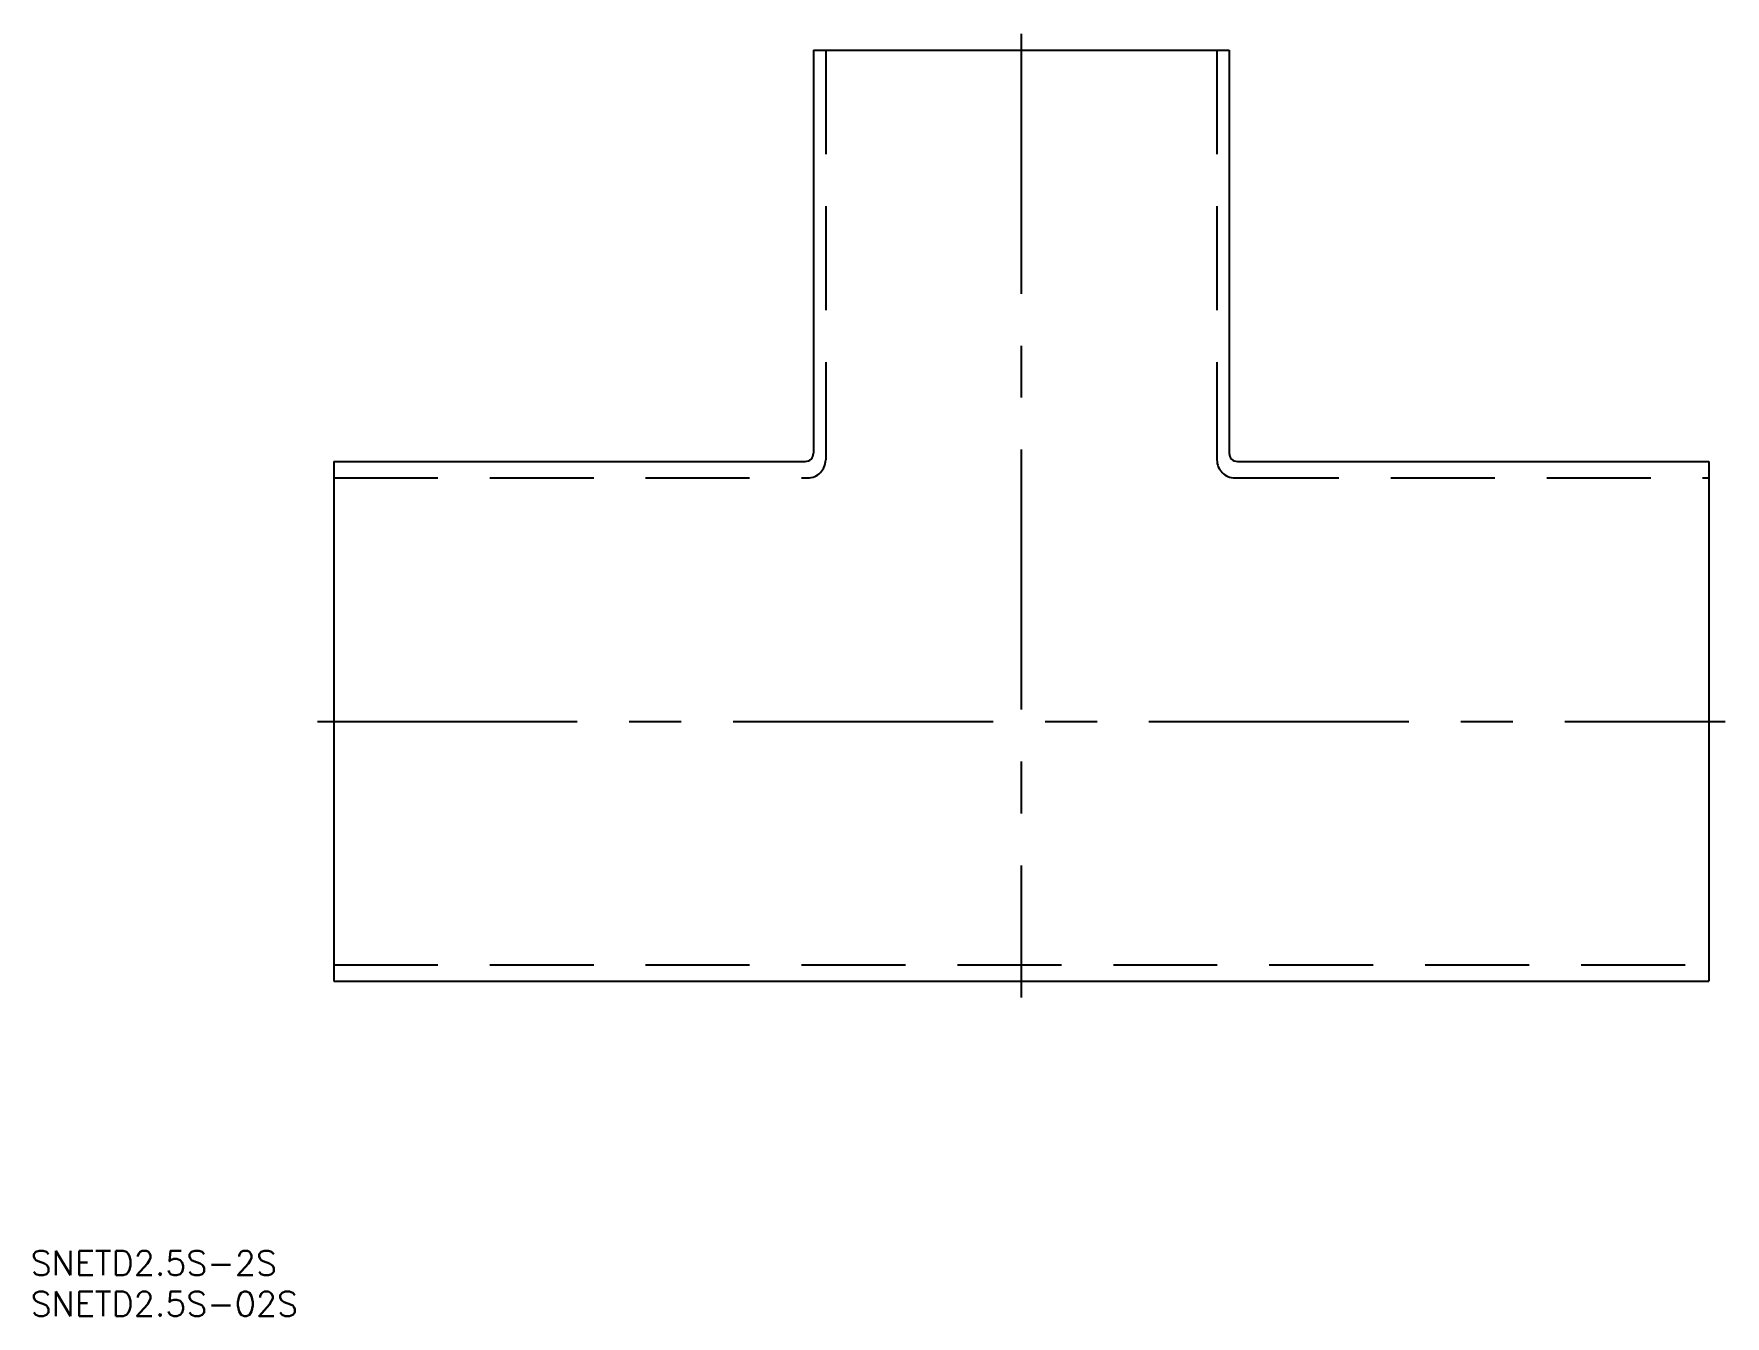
# Model space of a CAD drawing. Extents: x -121 to 86, y -73 to 84.
import ezdxf

# ---------------------------------------------------------------- set-up
doc = ezdxf.new("R2010")
doc.units = 0
doc.linetypes.add('CENTER', pattern=[50.8, 31.75, -6.35, 6.35, -6.35])
doc.linetypes.add('DASHED', pattern=[19.05, 12.7, -6.35])
doc.layers.get('0').update_dxf_attribs({"linetype": 'CONTINUOUS'})
doc.layers.add('CENTER', color=1, linetype='CENTER')
doc.styles.get("Standard").update_dxf_attribs({"font": 'txt.shx', "height": 3, "bigfont": 'bigfont.shx'})

# ---------------------------------------------------------------- blocks, each defined once
blk = doc.blocks.new('*U9')
at = {"color": 7, "linetype": 'CONTINUOUS'}
blk.add_text('SNETD2.5S-2S', height=3, dxfattribs=at).set_placement((-121.04, -67.67))
blk = doc.blocks.new('*U10')
at = {"color": 7, "linetype": 'CONTINUOUS'}
blk.add_text('SNETD2.5S-02S', height=3, dxfattribs=at).set_placement((-121.04, -72.67))

msp = doc.modelspace()

# ---------------------------------------------------------------- linework, layer by layer
at = {"color": 7, "linetype": 'CONTINUOUS'}
for p, q in [((-25.4, 82), (25.4, 82)), ((-25.4, 82), (-25.4, 32.75)), ((25.4, 82), (25.4, 32.75)), ((-84, 31.75), (-26.4, 31.75)), ((-84, 31.75), (-84, -31.75)), ((26.4, 31.75), (84, 31.75)), ((84, 31.75), (84, -31.75)), ((-84, -31.75), (84, -31.75))]:
    msp.add_line(p, q, dxfattribs=at)
at = {"color": 3, "linetype": 'DASHED'}
for p, q in [((-23.9, 82), (-23.9, 31.95)), ((23.9, 82), (23.9, 31.95)), ((-84, 29.75), (-26.1, 29.75)), ((26.1, 29.75), (84, 29.75)), ((-84, -29.75), (84, -29.75))]:
    msp.add_line(p, q, dxfattribs=at)
at = {"color": 7, "linetype": 'CONTINUOUS'}
for centre, start, end in [((-26.4, 32.75), 270, 0), ((26.4, 32.75), 180, 270)]:
    msp.add_arc(centre, 1, start, end, dxfattribs=at)
at = {"color": 3, "linetype": 'DASHED'}
for centre, start, end in [((-26.1, 31.95), 270, 0), ((26.1, 31.95), 180, 270)]:
    msp.add_arc(centre, 2.2, start, end, dxfattribs=at)
at = {"layer": 'CENTER', "color": 1, "linetype": 'CENTER'}
for p, q in [((0, 84), (0, -33.75)), ((-86, 0), (86, 0))]:
    msp.add_line(p, q, dxfattribs=at)

# ---------------------------------------------------------------- block references
at = {"color": 7, "linetype": 'CONTINUOUS'}
for name in ['*U9', '*U10']:
    msp.add_blockref(name, (0, 0), dxfattribs=at)

doc.saveas('drawing.dxf')
